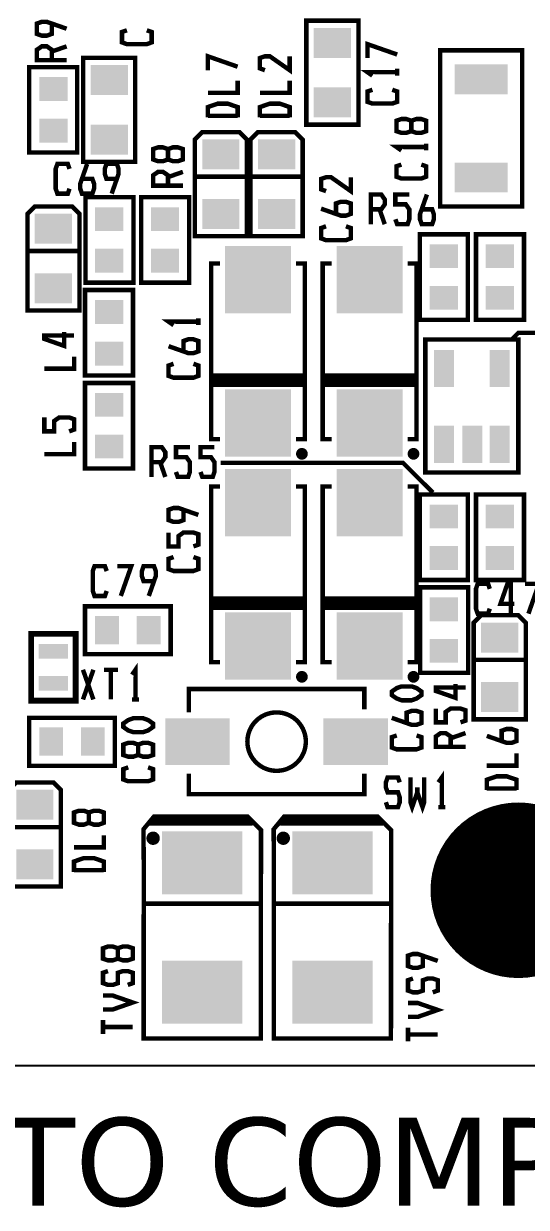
# Model space of a CAD drawing. Extents: x -72 to 72, y -78 to 50.
# Drawn here: x -16.89 to 0.27, y -10.83 to 29.61 of the extents above; entities that cross this region are included whole.
import ezdxf

# ---------------------------------------------------------------- set-up
doc = ezdxf.new("R2010")
doc.units = 0
doc.header["$MEASUREMENT"] = 0
doc.layers.get('0').update_dxf_attribs({"linetype": 'CONTINUOUS'})
for name, color, linetype in [('22-303-0_DRD', 7, 'CONTINUOUS'), ('22-303-0_SMT', 254, 'CONTINUOUS'), ('22-303-0_SST', 1, 'CONTINUOUS')]:
    doc.layers.add(name, color=color, linetype=linetype)
doc.styles.get("Standard").update_dxf_attribs({"font": 'verdana.ttf', "height": 3})

# ---------------------------------------------------------------- blocks, each defined once
blk = doc.blocks.new('RECTANGLE_1')
blk.add_solid([(0.63627, 0.51308), (0.63627, -0.51308), (-0.63627, 0.51308), (-0.63627, -0.51308)])
blk = doc.blocks.new('RECTANGLE_3')
blk.add_solid([(0.9017, 0.508), (0.9017, -0.508), (-0.9017, 0.508), (-0.9017, -0.508)])
blk = doc.blocks.new('RECTANGLE_7')
blk.add_solid([(0.4826, 0.4064), (0.4826, -0.4064), (-0.4826, 0.4064), (-0.4826, -0.4064)])
blk = doc.blocks.new('RECTANGLE_8')
blk.add_solid([(1.12522, 1.14935), (1.12522, -1.14935), (-1.12522, 1.14935), (-1.12522, -1.14935)])
blk = doc.blocks.new('RECTANGLE_9')
blk.add_solid([(0.4064, 0.4826), (0.4064, -0.4826), (-0.4064, 0.4826), (-0.4064, -0.4826)])
blk = doc.blocks.new('ROUND_28')
at = {"const_width": 2.99974}
blk.add_lwpolyline([(-1.49987, 0, 1), (1.49987, 0, 1)], format="xyb", close=True, dxfattribs=at)
blk = doc.blocks.new('RECTANGLE_29')
blk.add_solid([(1.09982, 0.8001), (1.09982, -0.8001), (-1.09982, 0.8001), (-1.09982, -0.8001)])
blk = doc.blocks.new('RECTANGLE_30')
blk.add_solid([(1.3716, 1.0795), (1.3716, -1.0795), (-1.3716, 1.0795), (-1.3716, -1.0795)])
blk = doc.blocks.new('RECTANGLE_35')
blk.add_solid([(0.3429, 0.635), (0.3429, -0.635), (-0.3429, 0.635), (-0.3429, -0.635)])
blk = doc.blocks.new('RECTANGLE_42')
blk.add_solid([(0.50038, 0.25019), (0.50038, -0.25019), (-0.50038, 0.25019), (-0.50038, -0.25019)])

msp = doc.modelspace()

# ---------------------------------------------------------------- linework, layer by layer
at = {"layer": '22-303-0_DRD'}
msp.add_line((70, -5.999), (-70, -5.999), dxfattribs=at)
at = {"layer": '22-303-0_SST'}
for points, const_width in [([(-15.933, 29.619), (-15.933, 29.263), (-16.101, 29.205), (-16.271, 29.205), (-16.441, 29.263), (-16.441, 29.619), (-16.271, 29.677), (-16.101, 29.677), (-15.425, 29.441)], 0.152), ([(-5.461, 26.162), (-5.461, 29.718), (-7.239, 29.718), (-7.239, 26.162), (-5.461, 26.162)], 0.152), ([(-12.687, 29.388), (-12.52, 29.329), (-12.52, 28.974), (-12.687, 28.915), (-13.365, 28.915), (-13.536, 28.974), (-13.536, 29.329), (-13.365, 29.388)], 0.152), ([(-15.933, 28.367), (-15.933, 28.722), (-16.101, 28.839), (-16.271, 28.839), (-16.441, 28.722), (-16.441, 28.367), (-15.425, 28.367)], 0.152), ([(-15.933, 28.661), (-15.425, 28.839)], 0.152), ([(-4.138, 28.56), (-5.154, 28.915), (-5.154, 28.44)], 0.152), ([(0.127, 23.368), (-2.667, 23.368), (-2.667, 28.702), (0.127, 28.702), (0.127, 23.368)], 0.152), ([(-13.081, 24.892), (-13.081, 28.448), (-14.859, 28.448), (-14.859, 24.892), (-13.081, 24.892)], 0.152), ([(-9.586, 28.143), (-10.602, 28.499), (-10.602, 28.024)], 0.152), ([(-7.808, 28.499), (-7.808, 28.024), (-8.486, 28.499), (-8.654, 28.499), (-8.824, 28.44), (-8.824, 28.085), (-8.654, 28.024)], 0.152), ([(-16.701, 28.131), (-16.701, 25.209), (-15.062, 25.209), (-15.062, 28.131), (-16.701, 28.131)], 0.152), ([(-4.138, 27.958), (-5.154, 27.958), (-4.983, 27.838)], 0.152), ([(-4.138, 28.077), (-4.138, 27.838)], 0.152), ([(-9.586, 27.661), (-9.586, 27.247), (-10.602, 27.247)], 0.152), ([(-7.808, 27.661), (-7.808, 27.247), (-8.824, 27.247)], 0.152), ([(-4.305, 27.356), (-4.138, 27.297), (-4.138, 26.942), (-4.305, 26.883), (-4.983, 26.883), (-5.154, 26.942), (-5.154, 27.297), (-4.983, 27.356)], 0.152), ([(-9.586, 26.408), (-9.586, 26.764), (-9.924, 26.881), (-10.264, 26.881), (-10.602, 26.764), (-10.602, 26.408)], 0.152), ([(-7.808, 26.408), (-7.808, 26.764), (-8.146, 26.881), (-8.486, 26.881), (-8.824, 26.764), (-8.824, 26.408)], 0.152), ([(-9.586, 26.467), (-10.602, 26.467)], 0.152), ([(-7.808, 26.467), (-8.824, 26.467)], 0.152), ([(-3.655, 26.297), (-3.823, 26.355), (-3.993, 26.355), (-4.163, 26.297), (-4.163, 25.941), (-3.993, 25.883), (-3.823, 25.883), (-3.655, 25.941), (-3.655, 26.297), (-3.485, 26.355), (-3.315, 26.355), (-3.147, 26.297), (-3.147, 25.941), (-3.315, 25.883), (-3.485, 25.883), (-3.655, 25.941)], 0.152), ([(-10.795, 25.908), (-9.525, 25.908), (-9.271, 25.654), (-9.271, 22.352), (-11.049, 22.352), (-11.049, 25.654), (-10.795, 25.908)], 0.152), ([(-8.89, 25.908), (-7.62, 25.908), (-7.366, 25.654), (-7.366, 22.352), (-9.144, 22.352), (-9.144, 25.654), (-8.89, 25.908)], 0.152), ([(-3.147, 25.517), (-3.147, 25.281)], 0.152), ([(-11.963, 25.329), (-12.134, 25.387), (-12.304, 25.387), (-12.471, 25.329), (-12.471, 24.973), (-12.304, 24.915), (-12.134, 24.915), (-11.963, 24.973), (-11.963, 25.329), (-11.796, 25.387), (-11.626, 25.387), (-11.455, 25.329), (-11.455, 24.973), (-11.626, 24.915), (-11.796, 24.915), (-11.963, 24.973)], 0.152), ([(-3.147, 25.4), (-4.163, 25.4), (-3.993, 25.281)], 0.152), ([(-15.326, 23.975), (-15.385, 23.805), (-15.74, 23.805), (-15.799, 23.975), (-15.799, 24.651), (-15.74, 24.821), (-15.385, 24.821), (-15.326, 24.651)], 0.152), ([(-14.902, 24.313), (-14.547, 24.313), (-14.488, 24.143), (-14.488, 23.975), (-14.547, 23.805), (-14.902, 23.805), (-14.961, 23.975), (-14.961, 24.143), (-14.724, 24.821)], 0.152), ([(-13.708, 24.313), (-14.064, 24.313), (-14.122, 24.483), (-14.122, 24.651), (-14.064, 24.821), (-13.708, 24.821), (-13.65, 24.651), (-13.65, 24.483), (-13.886, 23.805)], 0.152), ([(-3.315, 24.798), (-3.147, 24.74), (-3.147, 24.384), (-3.315, 24.323), (-3.993, 24.323), (-4.163, 24.384), (-4.163, 24.74), (-3.993, 24.798)], 0.152), ([(-11.963, 24.077), (-11.963, 24.432), (-12.134, 24.549), (-12.304, 24.549), (-12.471, 24.432), (-12.471, 24.077), (-11.455, 24.077)], 0.152), ([(-11.963, 24.371), (-11.455, 24.549)], 0.152), ([(-11.049, 24.384), (-9.271, 24.384)], 0.152), ([(-9.144, 24.384), (-7.366, 24.384)], 0.152), ([(-5.72, 24.366), (-5.72, 23.891), (-6.396, 24.366), (-6.566, 24.366), (-6.736, 24.308), (-6.736, 23.952), (-6.566, 23.891)], 0.152), ([(-13.145, 20.765), (-13.145, 23.686), (-14.783, 23.686), (-14.783, 20.765), (-13.145, 20.765)], 0.152), ([(-11.239, 20.765), (-11.239, 23.686), (-12.878, 23.686), (-12.878, 20.765), (-11.239, 20.765)], 0.152), ([(-6.228, 23.114), (-6.228, 23.47), (-6.058, 23.528), (-5.888, 23.528), (-5.72, 23.47), (-5.72, 23.114), (-5.888, 23.053), (-6.058, 23.053), (-6.736, 23.292)], 0.152), ([(-5.037, 23.269), (-4.681, 23.269), (-4.562, 23.439), (-4.562, 23.607), (-4.681, 23.777), (-5.037, 23.777), (-5.037, 22.761)], 0.152), ([(-4.199, 22.931), (-4.138, 22.761), (-3.782, 22.761), (-3.724, 22.931), (-3.724, 23.269), (-3.843, 23.439), (-4.199, 23.439), (-4.199, 23.777), (-3.724, 23.777)], 0.152), ([(-3.299, 23.269), (-2.944, 23.269), (-2.885, 23.099), (-2.885, 22.931), (-2.944, 22.761), (-3.299, 22.761), (-3.36, 22.931), (-3.36, 23.099), (-3.122, 23.777)], 0.152), ([(-16.51, 23.368), (-15.24, 23.368), (-14.986, 23.114), (-14.986, 19.812), (-16.764, 19.812), (-16.764, 23.114), (-16.51, 23.368)], 0.152), ([(-4.74, 23.269), (-4.562, 22.761)], 0.152), ([(-5.888, 22.69), (-5.72, 22.631), (-5.72, 22.276), (-5.888, 22.215), (-6.566, 22.215), (-6.736, 22.276), (-6.736, 22.631), (-6.566, 22.69)], 0.152), ([(-3.365, 22.416), (-3.365, 19.494), (-1.727, 19.494), (-1.727, 22.416), (-3.365, 22.416)], 0.152), ([(0.191, 19.494), (0.191, 22.416), (-1.448, 22.416), (-1.448, 19.494), (0.191, 19.494)], 0.152), ([(-16.764, 21.844), (-14.986, 21.844)], 0.152), ([(-10.19, 15.415), (-10.49, 15.415), (-10.49, 21.415), (-10.19, 21.415)], 0.152), ([(-7.59, 15.415), (-7.29, 15.415), (-7.29, 21.415), (-7.59, 21.415)], 0.152), ([(-6.38, 15.415), (-6.68, 15.415), (-6.68, 21.415), (-6.38, 21.415)], 0.152), ([(-3.78, 15.415), (-3.48, 15.415), (-3.48, 21.415), (-3.78, 21.415)], 0.152), ([(-14.796, 20.511), (-14.796, 17.59), (-13.157, 17.59), (-13.157, 20.511), (-14.796, 20.511)], 0.152), ([(-10.927, 19.431), (-11.943, 19.431), (-11.773, 19.312)], 0.152), ([(-10.927, 19.548), (-10.927, 19.312)], 0.152), ([(-15.509, 19.078), (-15.509, 18.603), (-16.187, 18.842), (-16.187, 18.959), (-15.171, 18.959)], 0.152), ([(-0.254, 18.796), (0, 19.05), (4.953, 19.05)], 0.152), ([(-11.435, 18.415), (-11.435, 18.771), (-11.265, 18.829), (-11.095, 18.829), (-10.927, 18.771), (-10.927, 18.415), (-11.095, 18.354), (-11.265, 18.354), (-11.943, 18.593)], 0.152), ([(-3.175, 18.593), (-3.175, 18.821), (0, 18.821), (0, 14.275), (-3.175, 14.275), (-3.175, 18.593)], 0.152), ([(-15.171, 18.24), (-15.171, 17.826), (-16.187, 17.826)], 0.152), ([(-11.095, 17.991), (-10.927, 17.932), (-10.927, 17.577), (-11.095, 17.516), (-11.773, 17.516), (-11.943, 17.577), (-11.943, 17.932), (-11.773, 17.991)], 0.152), ([(-14.796, 17.335), (-14.796, 14.415), (-13.157, 14.415), (-13.157, 17.335), (-14.796, 17.335)], 0.152), ([(-7.303, 17.59), (-10.477, 17.59), (-10.477, 17.272)], 0.152), ([(-7.303, 17.511), (-10.477, 17.511)], 0.152), ([(-7.303, 17.374), (-10.477, 17.374)], 0.152), ([(-10.376, 17.59), (-10.376, 17.272)], 0.152), ([(-10.239, 17.59), (-10.239, 17.272)], 0.152), ([(-10.102, 17.59), (-10.102, 17.272)], 0.152), ([(-9.964, 17.59), (-9.964, 17.272)], 0.152), ([(-9.827, 17.59), (-9.827, 17.272)], 0.152), ([(-9.69, 17.59), (-9.69, 17.272)], 0.152), ([(-9.553, 17.59), (-9.553, 17.272)], 0.152), ([(-9.416, 17.59), (-9.416, 17.272)], 0.152), ([(-9.279, 17.59), (-9.279, 17.272)], 0.152), ([(-9.141, 17.59), (-9.141, 17.272)], 0.152), ([(-9.004, 17.59), (-9.004, 17.272)], 0.152), ([(-8.867, 17.59), (-8.867, 17.272)], 0.152), ([(-8.73, 17.59), (-8.73, 17.272)], 0.152), ([(-8.593, 17.59), (-8.593, 17.272)], 0.152), ([(-8.456, 17.59), (-8.456, 17.272)], 0.152), ([(-8.319, 17.59), (-8.319, 17.272)], 0.152), ([(-8.181, 17.59), (-8.181, 17.272)], 0.152), ([(-8.044, 17.59), (-8.044, 17.272)], 0.152), ([(-7.907, 17.59), (-7.907, 17.272)], 0.152), ([(-7.77, 17.59), (-7.77, 17.272)], 0.152), ([(-7.633, 17.59), (-7.633, 17.272)], 0.152), ([(-7.496, 17.59), (-7.496, 17.272)], 0.152), ([(-7.358, 17.59), (-7.358, 17.272)], 0.152), ([(-7.303, 17.59), (-7.303, 17.272)], 0.152), ([(-3.493, 17.59), (-6.668, 17.59), (-6.668, 17.272)], 0.152), ([(-3.493, 17.511), (-6.668, 17.511)], 0.152), ([(-3.493, 17.374), (-6.668, 17.374)], 0.152), ([(-6.566, 17.59), (-6.566, 17.272)], 0.152), ([(-6.429, 17.59), (-6.429, 17.272)], 0.152), ([(-6.292, 17.59), (-6.292, 17.272)], 0.152), ([(-6.154, 17.59), (-6.154, 17.272)], 0.152), ([(-6.017, 17.59), (-6.017, 17.272)], 0.152), ([(-5.88, 17.59), (-5.88, 17.272)], 0.152), ([(-5.743, 17.59), (-5.743, 17.272)], 0.152), ([(-5.606, 17.59), (-5.606, 17.272)], 0.152), ([(-5.469, 17.59), (-5.469, 17.272)], 0.152), ([(-5.331, 17.59), (-5.331, 17.272)], 0.152), ([(-5.194, 17.59), (-5.194, 17.272)], 0.152), ([(-5.057, 17.59), (-5.057, 17.272)], 0.152), ([(-4.92, 17.59), (-4.92, 17.272)], 0.152), ([(-4.783, 17.59), (-4.783, 17.272)], 0.152), ([(-4.646, 17.59), (-4.646, 17.272)], 0.152), ([(-4.508, 17.59), (-4.508, 17.272)], 0.152), ([(-4.371, 17.59), (-4.371, 17.272)], 0.152), ([(-4.234, 17.59), (-4.234, 17.272)], 0.152), ([(-4.097, 17.59), (-4.097, 17.272)], 0.152), ([(-3.96, 17.59), (-3.96, 17.272)], 0.152), ([(-3.823, 17.59), (-3.823, 17.272)], 0.152), ([(-3.686, 17.59), (-3.686, 17.272)], 0.152), ([(-3.548, 17.59), (-3.548, 17.272)], 0.152), ([(-3.493, 17.59), (-3.493, 17.272)], 0.152), ([(-7.303, 17.272), (-10.477, 17.272)], 0.152), ([(-3.493, 17.272), (-6.668, 17.272)], 0.152), ([(-15.339, 15.682), (-15.171, 15.743), (-15.171, 16.099), (-15.339, 16.157), (-15.679, 16.157), (-15.847, 16.038), (-15.847, 15.682), (-16.187, 15.682), (-16.187, 16.157)], 0.152), ([(-15.171, 15.319), (-15.171, 14.905), (-16.187, 14.905)], 0.152), ([(-12.53, 14.633), (-12.174, 14.633), (-12.055, 14.803), (-12.055, 14.971), (-12.174, 15.141), (-12.53, 15.141), (-12.53, 14.125)], 0.152), ([(-11.692, 14.295), (-11.631, 14.125), (-11.275, 14.125), (-11.217, 14.295), (-11.217, 14.633), (-11.336, 14.803), (-11.692, 14.803), (-11.692, 15.141), (-11.217, 15.141)], 0.152), ([(-10.853, 14.295), (-10.792, 14.125), (-10.437, 14.125), (-10.378, 14.295), (-10.378, 14.633), (-10.498, 14.803), (-10.853, 14.803), (-10.853, 15.141), (-10.378, 15.141)], 0.152), ([(-7.267, 14.892), (-7.513, 14.892)], 0.152), ([(-7.341, 15.029), (-7.44, 15.029)], 0.152), ([(-7.414, 15.037), (-7.414, 14.793)], 0.152), ([(-7.277, 14.963), (-7.277, 14.864)], 0.152), ([(-3.457, 14.892), (-3.703, 14.892)], 0.152), ([(-3.531, 15.029), (-3.63, 15.029)], 0.152), ([(-3.604, 15.037), (-3.604, 14.793)], 0.152), ([(-3.467, 14.963), (-3.467, 14.864)], 0.152), ([(-12.233, 14.633), (-12.055, 14.125)], 0.152), ([(-2.921, 13.589), (-3.937, 14.605), (-10.16, 14.605)], 0.152), ([(-10.19, 7.795), (-10.49, 7.795), (-10.49, 13.795), (-10.19, 13.795)], 0.152), ([(-7.59, 7.795), (-7.29, 7.795), (-7.29, 13.795), (-7.59, 13.795)], 0.152), ([(-6.38, 7.795), (-6.68, 7.795), (-6.68, 13.795), (-6.38, 13.795)], 0.152), ([(-3.78, 7.795), (-3.48, 7.795), (-3.48, 13.795), (-3.78, 13.795)], 0.152), ([(-3.365, 13.525), (-3.365, 10.604), (-1.727, 10.604), (-1.727, 13.525), (-3.365, 13.525)], 0.152), ([(0.191, 10.604), (0.191, 13.525), (-1.448, 13.525), (-1.448, 10.604), (0.191, 10.604)], 0.152), ([(-11.435, 13.005), (-11.435, 12.649), (-11.603, 12.588), (-11.773, 12.588), (-11.943, 12.649), (-11.943, 13.005), (-11.773, 13.063), (-11.603, 13.063), (-10.927, 12.827)], 0.152), ([(-11.095, 11.75), (-10.927, 11.811), (-10.927, 12.167), (-11.095, 12.225), (-11.435, 12.225), (-11.603, 12.106), (-11.603, 11.75), (-11.943, 11.75), (-11.943, 12.225)], 0.152), ([(-11.095, 11.387), (-10.927, 11.328), (-10.927, 10.973), (-11.095, 10.912), (-11.773, 10.912), (-11.943, 10.973), (-11.943, 11.328), (-11.773, 11.387)], 0.152), ([(-14.056, 10.229), (-14.117, 10.058), (-14.473, 10.058), (-14.531, 10.229), (-14.531, 10.907), (-14.473, 11.074), (-14.117, 11.074), (-14.056, 10.907)], 0.152), ([(-13.574, 10.058), (-13.218, 11.074), (-13.693, 11.074)], 0.152), ([(-12.441, 10.566), (-12.797, 10.566), (-12.855, 10.737), (-12.855, 10.907), (-12.797, 11.074), (-12.441, 11.074), (-12.38, 10.907), (-12.38, 10.737), (-12.619, 10.058)], 0.152), ([(-0.975, 9.624), (-1.034, 9.454), (-1.389, 9.454), (-1.448, 9.624), (-1.448, 10.3), (-1.389, 10.47), (-1.034, 10.47), (-0.975, 10.3)], 0.152), ([(-0.137, 9.792), (-0.61, 9.792), (-0.373, 10.47), (-0.254, 10.47), (-0.254, 9.454)], 0.152), ([(0.345, 9.454), (0.701, 10.47), (0.226, 10.47)], 0.152), ([(-1.714, 7.429), (-1.714, 10.351), (-3.353, 10.351), (-3.353, 7.429), (-1.714, 7.429)], 0.152), ([(-14.796, 8.065), (-11.874, 8.065), (-11.874, 9.703), (-14.796, 9.703), (-14.796, 8.065)], 0.152), ([(-7.303, 9.97), (-10.477, 9.97), (-10.477, 9.652)], 0.152), ([(-7.303, 9.891), (-10.477, 9.891)], 0.152), ([(-7.303, 9.754), (-10.477, 9.754)], 0.152), ([(-7.303, 9.652), (-10.477, 9.652)], 0.152), ([(-10.376, 9.97), (-10.376, 9.652)], 0.152), ([(-10.239, 9.97), (-10.239, 9.652)], 0.152), ([(-10.102, 9.97), (-10.102, 9.652)], 0.152), ([(-9.964, 9.97), (-9.964, 9.652)], 0.152), ([(-9.827, 9.97), (-9.827, 9.652)], 0.152), ([(-9.69, 9.97), (-9.69, 9.652)], 0.152), ([(-9.553, 9.97), (-9.553, 9.652)], 0.152), ([(-9.416, 9.97), (-9.416, 9.652)], 0.152), ([(-9.279, 9.97), (-9.279, 9.652)], 0.152), ([(-9.141, 9.97), (-9.141, 9.652)], 0.152), ([(-9.004, 9.97), (-9.004, 9.652)], 0.152), ([(-8.867, 9.97), (-8.867, 9.652)], 0.152), ([(-8.73, 9.97), (-8.73, 9.652)], 0.152), ([(-8.593, 9.97), (-8.593, 9.652)], 0.152), ([(-8.456, 9.97), (-8.456, 9.652)], 0.152), ([(-8.319, 9.97), (-8.319, 9.652)], 0.152), ([(-8.181, 9.97), (-8.181, 9.652)], 0.152), ([(-8.044, 9.97), (-8.044, 9.652)], 0.152), ([(-7.907, 9.97), (-7.907, 9.652)], 0.152), ([(-7.77, 9.97), (-7.77, 9.652)], 0.152), ([(-7.633, 9.97), (-7.633, 9.652)], 0.152), ([(-7.496, 9.97), (-7.496, 9.652)], 0.152), ([(-7.358, 9.97), (-7.358, 9.652)], 0.152), ([(-7.303, 9.97), (-7.303, 9.652)], 0.152), ([(-3.493, 9.97), (-6.668, 9.97), (-6.668, 9.652)], 0.152), ([(-3.493, 9.891), (-6.668, 9.891)], 0.152), ([(-3.493, 9.754), (-6.668, 9.754)], 0.152), ([(-3.493, 9.652), (-6.668, 9.652)], 0.152), ([(-6.566, 9.97), (-6.566, 9.652)], 0.152), ([(-6.429, 9.97), (-6.429, 9.652)], 0.152), ([(-6.292, 9.97), (-6.292, 9.652)], 0.152), ([(-6.154, 9.97), (-6.154, 9.652)], 0.152), ([(-6.017, 9.97), (-6.017, 9.652)], 0.152), ([(-5.88, 9.97), (-5.88, 9.652)], 0.152), ([(-5.743, 9.97), (-5.743, 9.652)], 0.152), ([(-5.606, 9.97), (-5.606, 9.652)], 0.152), ([(-5.469, 9.97), (-5.469, 9.652)], 0.152), ([(-5.331, 9.97), (-5.331, 9.652)], 0.152), ([(-5.194, 9.97), (-5.194, 9.652)], 0.152), ([(-5.057, 9.97), (-5.057, 9.652)], 0.152), ([(-4.92, 9.97), (-4.92, 9.652)], 0.152), ([(-4.783, 9.97), (-4.783, 9.652)], 0.152), ([(-4.646, 9.97), (-4.646, 9.652)], 0.152), ([(-4.508, 9.97), (-4.508, 9.652)], 0.152), ([(-4.371, 9.97), (-4.371, 9.652)], 0.152), ([(-4.234, 9.97), (-4.234, 9.652)], 0.152), ([(-4.097, 9.97), (-4.097, 9.652)], 0.152), ([(-3.96, 9.97), (-3.96, 9.652)], 0.152), ([(-3.823, 9.97), (-3.823, 9.652)], 0.152), ([(-3.686, 9.97), (-3.686, 9.652)], 0.152), ([(-3.548, 9.97), (-3.548, 9.652)], 0.152), ([(-3.493, 9.97), (-3.493, 9.652)], 0.152), ([(-1.27, 9.398), (0, 9.398), (0.254, 9.144), (0.254, 5.842), (-1.524, 5.842), (-1.524, 9.144), (-1.27, 9.398)], 0.152), ([(-16.637, 8.763), (-16.637, 6.477), (-15.113, 6.477), (-15.113, 8.763), (-16.637, 8.763)], 0.201), ([(-13.073, 6.52), (-13.073, 7.536), (-13.19, 7.366)], 0.152), ([(-1.524, 7.874), (0.254, 7.874)], 0.152), ([(-14.511, 6.52), (-14.867, 7.536)], 0.152), ([(-14.511, 7.536), (-14.867, 6.52)], 0.152), ([(-13.673, 7.536), (-14.148, 7.536)], 0.152), ([(-13.912, 6.52), (-13.912, 7.536)], 0.152), ([(-7.267, 7.272), (-7.513, 7.272)], 0.152), ([(-7.341, 7.409), (-7.44, 7.409)], 0.152), ([(-7.414, 7.417), (-7.414, 7.173)], 0.152), ([(-7.277, 7.343), (-7.277, 7.244)], 0.152), ([(-3.457, 7.272), (-3.703, 7.272)], 0.152), ([(-3.531, 7.409), (-3.63, 7.409)], 0.152), ([(-3.604, 7.417), (-3.604, 7.173)], 0.152), ([(-3.467, 7.343), (-3.467, 7.244)], 0.152), ([(-11.252, 6.078), (-11.252, 6.878), (-5.258, 6.878), (-5.258, 6.18)], 0.152), ([(-3.307, 6.67), (-3.475, 6.553), (-3.645, 6.492), (-3.983, 6.492), (-4.153, 6.553), (-4.323, 6.67), (-4.323, 6.789), (-4.153, 6.909), (-3.983, 6.967), (-3.645, 6.967), (-3.475, 6.909), (-3.307, 6.789), (-3.307, 6.67)], 0.152), ([(-2.144, 7.048), (-2.144, 6.576), (-2.819, 6.812), (-2.819, 6.932), (-1.803, 6.932)], 0.152), ([(-12.954, 6.52), (-13.19, 6.52)], 0.152), ([(-3.815, 5.715), (-3.815, 6.071), (-3.645, 6.129), (-3.475, 6.129), (-3.307, 6.071), (-3.307, 5.715), (-3.475, 5.654), (-3.645, 5.654), (-4.323, 5.893)], 0.152), ([(-1.974, 5.738), (-1.803, 5.796), (-1.803, 6.152), (-1.974, 6.21), (-2.311, 6.21), (-2.482, 6.093), (-2.482, 5.738), (-2.819, 5.738), (-2.819, 6.21)], 0.152), ([(-16.701, 4.255), (-13.78, 4.255), (-13.78, 5.893), (-16.701, 5.893), (-16.701, 4.255)], 0.152), ([(-12.474, 5.58), (-12.644, 5.461), (-12.812, 5.403), (-13.152, 5.403), (-13.32, 5.461), (-13.49, 5.58), (-13.49, 5.7), (-13.32, 5.817), (-13.152, 5.878), (-12.812, 5.878), (-12.644, 5.817), (-12.474, 5.7), (-12.474, 5.58)], 0.152), ([(-3.475, 5.291), (-3.307, 5.232), (-3.307, 4.877), (-3.475, 4.816), (-4.153, 4.816), (-4.323, 4.877), (-4.323, 5.232), (-4.153, 5.291)], 0.152), ([(-2.311, 4.9), (-2.311, 5.255), (-2.482, 5.372), (-2.652, 5.372), (-2.819, 5.255), (-2.819, 4.9), (-1.803, 4.9)], 0.152), ([(-2.311, 5.194), (-1.803, 5.372)], 0.152), ([(-0.569, 5.098), (-0.569, 5.453), (-0.399, 5.512), (-0.231, 5.512), (-0.061, 5.453), (-0.061, 5.098), (-0.231, 5.037), (-0.399, 5.037), (-1.077, 5.276)], 0.152), ([(-12.982, 4.978), (-13.152, 5.039), (-13.32, 5.039), (-13.49, 4.978), (-13.49, 4.623), (-13.32, 4.564), (-13.152, 4.564), (-12.982, 4.623), (-12.982, 4.978), (-12.812, 5.039), (-12.644, 5.039), (-12.474, 4.978), (-12.474, 4.623), (-12.644, 4.564), (-12.812, 4.564), (-12.982, 4.623)], 0.152), ([(-0.061, 4.674), (-0.061, 4.26), (-1.077, 4.26)], 0.152), ([(-12.644, 4.201), (-12.474, 4.14), (-12.474, 3.785), (-12.644, 3.726), (-13.32, 3.726), (-13.49, 3.785), (-13.49, 4.14), (-13.32, 4.201)], 0.152), ([(-11.252, 3.98), (-11.252, 3.282), (-5.258, 3.282), (-5.258, 3.98)], 0.152), ([(-2.611, 2.84), (-2.611, 3.856), (-2.731, 3.686)], 0.152), ([(-17.145, 3.683), (-15.875, 3.683), (-15.621, 3.429), (-15.621, 0.127), (-17.399, 0.127), (-17.399, 3.429), (-17.145, 3.683)], 0.152), ([(-4.051, 3.686), (-4.11, 3.856), (-4.465, 3.856), (-4.524, 3.686), (-4.524, 3.518), (-4.465, 3.348), (-4.11, 3.348), (-4.051, 3.178), (-4.051, 3.01), (-4.11, 2.84), (-4.465, 2.84), (-4.524, 3.01)], 0.152), ([(-3.449, 3.518), (-3.449, 3.348), (-3.627, 2.84), (-3.686, 3.01), (-3.686, 3.856)], 0.152), ([(-3.213, 3.856), (-3.213, 3.01), (-3.272, 2.84), (-3.449, 3.348)], 0.152), ([(-0.061, 3.421), (-0.061, 3.777), (-0.399, 3.894), (-0.739, 3.894), (-1.077, 3.777), (-1.077, 3.421)], 0.152), ([(-0.061, 3.48), (-1.077, 3.48)], 0.152), ([(-2.492, 2.84), (-2.731, 2.84)], 0.152), ([(-14.666, 2.659), (-14.836, 2.718), (-15.004, 2.718), (-15.174, 2.659), (-15.174, 2.304), (-15.004, 2.243), (-14.836, 2.243), (-14.666, 2.304), (-14.666, 2.659), (-14.496, 2.718), (-14.328, 2.718), (-14.158, 2.659), (-14.158, 2.304), (-14.328, 2.243), (-14.496, 2.243), (-14.666, 2.304)], 0.152), ([(-12.791, 0.925), (-12.794, -3.429), (-12.794, -5.067), (-8.796, -5.067), (-8.788, 2.057), (-9.246, 2.515), (-12.446, 2.515), (-12.802, 2.083), (-12.791, 0.925)], 0.152), ([(-9.246, 2.464), (-12.446, 2.464), (-12.573, 2.311), (-12.649, 2.261), (-12.7, 2.21)], 0.152), ([(-12.461, 2.446), (-12.461, 2.286)], 0.152), ([(-9.23, 2.449), (-12.459, 2.449)], 0.152), ([(-12.324, 2.464), (-12.324, 2.286)], 0.152), ([(-12.187, 2.464), (-12.187, 2.286)], 0.152), ([(-12.05, 2.464), (-12.05, 2.286)], 0.152), ([(-11.913, 2.464), (-11.913, 2.286)], 0.152), ([(-11.775, 2.464), (-11.775, 2.286)], 0.152), ([(-11.638, 2.464), (-11.638, 2.286)], 0.152), ([(-11.501, 2.464), (-11.501, 2.286)], 0.152), ([(-11.364, 2.464), (-11.364, 2.286)], 0.152), ([(-11.227, 2.464), (-11.227, 2.286)], 0.152), ([(-11.09, 2.464), (-11.09, 2.286)], 0.152), ([(-10.952, 2.464), (-10.952, 2.286)], 0.152), ([(-10.815, 2.464), (-10.815, 2.286)], 0.152), ([(-10.678, 2.464), (-10.678, 2.286)], 0.152), ([(-10.541, 2.464), (-10.541, 2.286)], 0.152), ([(-10.404, 2.464), (-10.404, 2.286)], 0.152), ([(-10.267, 2.464), (-10.267, 2.286)], 0.152), ([(-10.13, 2.464), (-10.13, 2.286)], 0.152), ([(-9.992, 2.464), (-9.992, 2.286)], 0.152), ([(-9.855, 2.464), (-9.855, 2.286)], 0.152), ([(-9.718, 2.464), (-9.718, 2.286)], 0.152), ([(-9.581, 2.464), (-9.581, 2.286)], 0.152), ([(-9.444, 2.464), (-9.444, 2.286)], 0.152), ([(-9.307, 2.464), (-9.307, 2.286)], 0.152), ([(-9.246, 2.464), (-9.068, 2.286)], 0.152), ([(-9.169, 2.388), (-9.169, 2.286)], 0.152), ([(-8.346, 0.925), (-8.349, -3.429), (-8.349, -5.067), (-4.351, -5.067), (-4.343, 2.057), (-4.801, 2.515), (-8.001, 2.515), (-8.357, 2.083), (-8.346, 0.925)], 0.152), ([(-4.801, 2.464), (-8.001, 2.464), (-8.128, 2.311), (-8.204, 2.261), (-8.255, 2.21)], 0.152), ([(-8.016, 2.446), (-8.016, 2.286)], 0.152), ([(-4.785, 2.449), (-8.014, 2.449)], 0.152), ([(-7.879, 2.464), (-7.879, 2.286)], 0.152), ([(-7.742, 2.464), (-7.742, 2.286)], 0.152), ([(-7.605, 2.464), (-7.605, 2.286)], 0.152), ([(-7.468, 2.464), (-7.468, 2.286)], 0.152), ([(-7.33, 2.464), (-7.33, 2.286)], 0.152), ([(-7.193, 2.464), (-7.193, 2.286)], 0.152), ([(-7.056, 2.464), (-7.056, 2.286)], 0.152), ([(-6.919, 2.464), (-6.919, 2.286)], 0.152), ([(-6.782, 2.464), (-6.782, 2.286)], 0.152), ([(-6.645, 2.464), (-6.645, 2.286)], 0.152), ([(-6.507, 2.464), (-6.507, 2.286)], 0.152), ([(-6.37, 2.464), (-6.37, 2.286)], 0.152), ([(-6.233, 2.464), (-6.233, 2.286)], 0.152), ([(-6.096, 2.464), (-6.096, 2.286)], 0.152), ([(-5.959, 2.464), (-5.959, 2.286)], 0.152), ([(-5.822, 2.464), (-5.822, 2.286)], 0.152), ([(-5.685, 2.464), (-5.685, 2.286)], 0.152), ([(-5.547, 2.464), (-5.547, 2.286)], 0.152), ([(-5.41, 2.464), (-5.41, 2.286)], 0.152), ([(-5.273, 2.464), (-5.273, 2.286)], 0.152), ([(-5.136, 2.464), (-5.136, 2.286)], 0.152), ([(-4.999, 2.464), (-4.999, 2.286)], 0.152), ([(-4.862, 2.464), (-4.862, 2.286)], 0.152), ([(-4.801, 2.464), (-4.623, 2.286)], 0.152), ([(-4.724, 2.388), (-4.724, 2.286)], 0.152), ([(-17.399, 2.159), (-15.621, 2.159)], 0.152), ([(-12.598, 2.311), (-12.7, 2.21)], 0.152), ([(-12.598, 2.311), (-12.573, 2.286)], 0.152), ([(-9.093, 2.311), (-12.573, 2.311)], 0.152), ([(-9.068, 2.286), (-12.573, 2.286)], 0.152), ([(-8.153, 2.311), (-8.255, 2.21)], 0.152), ([(-8.153, 2.311), (-8.128, 2.286)], 0.152), ([(-4.648, 2.311), (-8.128, 2.311)], 0.152), ([(-4.623, 2.286), (-8.128, 2.286)], 0.152), ([(-14.158, 1.88), (-14.158, 1.466), (-15.174, 1.466)], 0.152), ([(-12.327, 1.727), (-12.614, 1.727)], 0.152), ([(-12.344, 1.864), (-12.596, 1.864)], 0.152), ([(-12.522, 1.92), (-12.522, 1.633)], 0.152), ([(-12.385, 1.902), (-12.385, 1.651)], 0.152), ([(-7.882, 1.727), (-8.169, 1.727)], 0.152), ([(-7.899, 1.864), (-8.151, 1.864)], 0.152), ([(-8.077, 1.92), (-8.077, 1.633)], 0.152), ([(-7.94, 1.902), (-7.94, 1.651)], 0.152), ([(-14.158, 0.627), (-14.158, 0.983), (-14.496, 1.1), (-14.836, 1.1), (-15.174, 0.983), (-15.174, 0.627)], 0.152), ([(-14.158, 0.686), (-15.174, 0.686)], 0.152), ([(-12.751, -0.457), (-8.814, -0.457)], 0.152), ([(-8.306, -0.457), (-4.369, -0.457)], 0.152), ([(-13.675, -1.981), (-13.846, -1.923), (-14.013, -1.923), (-14.183, -1.981), (-14.183, -2.337), (-14.013, -2.395), (-13.846, -2.395), (-13.675, -2.337), (-13.675, -1.981), (-13.505, -1.923), (-13.338, -1.923), (-13.167, -1.981), (-13.167, -2.337), (-13.338, -2.395), (-13.505, -2.395), (-13.675, -2.337)], 0.152), ([(-3.261, -2.235), (-3.261, -2.591), (-3.432, -2.649), (-3.599, -2.649), (-3.769, -2.591), (-3.769, -2.235), (-3.599, -2.177), (-3.432, -2.177), (-2.753, -2.413)], 0.152), ([(-14.013, -2.761), (-14.183, -2.819), (-14.183, -3.175), (-14.013, -3.233), (-13.846, -3.233), (-13.675, -3.175), (-13.675, -2.819), (-13.505, -2.761), (-13.338, -2.761), (-13.167, -2.819), (-13.167, -3.175), (-13.338, -3.233)], 0.152), ([(-3.599, -3.015), (-3.769, -3.073), (-3.769, -3.429), (-3.599, -3.487), (-3.432, -3.487), (-3.261, -3.429), (-3.261, -3.073), (-3.091, -3.015), (-2.924, -3.015), (-2.753, -3.073), (-2.753, -3.429), (-2.924, -3.487)], 0.152), ([(-14.183, -3.599), (-13.846, -3.599), (-13.167, -3.835), (-13.846, -4.072), (-14.183, -4.072)], 0.152), ([(-3.769, -3.853), (-3.432, -3.853), (-2.753, -4.089), (-3.432, -4.326), (-3.769, -4.326)], 0.152), ([(-14.183, -4.437), (-14.183, -4.91)], 0.152), ([(-13.167, -4.674), (-14.183, -4.674)], 0.152), ([(-3.769, -4.691), (-3.769, -5.164)], 0.152), ([(-2.753, -4.928), (-3.769, -4.928)], 0.152)]:
    msp.add_lwpolyline(points, dxfattribs=dict(at, const_width=const_width))
at = {"layer": '22-303-0_SST', "const_width": 0.152}
for points in [[(-7.391, 15.039, 0.414214), (-7.516, 14.915)], [(-7.516, 14.915, 0.414214), (-7.391, 14.79)], [(-7.267, 14.915, 0.414214), (-7.391, 15.039)], [(-7.391, 14.79, 0.414214), (-7.267, 14.915)], [(-3.581, 15.039, 0.414214), (-3.706, 14.915)], [(-3.706, 14.915, 0.414214), (-3.581, 14.79)], [(-3.457, 14.915, 0.414214), (-3.581, 15.039)], [(-3.581, 14.79, 0.414214), (-3.457, 14.915)], [(-7.391, 7.419, 0.414214), (-7.516, 7.295)], [(-7.516, 7.295, 0.414214), (-7.391, 7.17)], [(-7.267, 7.295, 0.414214), (-7.391, 7.419)], [(-7.391, 7.17, 0.414214), (-7.267, 7.295)], [(-3.581, 7.419, 0.414214), (-3.706, 7.295)], [(-3.706, 7.295, 0.414214), (-3.581, 7.17)], [(-3.457, 7.295, 0.414214), (-3.581, 7.419)], [(-3.581, 7.17, 0.414214), (-3.457, 7.295)], [(-8.255, 6.078, 0.414214), (-9.253, 5.08)], [(-7.257, 5.08, 0.414214), (-8.255, 6.078)], [(-9.253, 5.08, 0.414214), (-8.255, 4.082)], [(-8.255, 4.082, 0.414214), (-7.257, 5.08)], [(-12.471, 1.93, 0.414214), (-12.624, 1.778)], [(-12.624, 1.778, 0.414214), (-12.471, 1.626)], [(-12.319, 1.778, 0.414214), (-12.471, 1.93)], [(-12.471, 1.626, 0.414214), (-12.319, 1.778)], [(-8.026, 1.93, 0.414214), (-8.179, 1.778)], [(-8.179, 1.778, 0.414214), (-8.026, 1.626)], [(-7.874, 1.778, 0.414214), (-8.026, 1.93)], [(-8.026, 1.626, 0.414214), (-7.874, 1.778)]]:
    msp.add_lwpolyline(points, format="xyb", dxfattribs=at)

# ---------------------------------------------------------------- block references
at = {"layer": '22-303-0_SMT'}
for name, p in [('RECTANGLE_1', (-6.35, 28.956)), ('RECTANGLE_1', (-13.97, 27.686)), ('RECTANGLE_3', (-1.27, 27.711)), ('RECTANGLE_7', (-15.875, 27.381)), ('RECTANGLE_1', (-6.35, 26.924)), ('RECTANGLE_7', (-15.875, 25.959)), ('RECTANGLE_1', (-13.97, 25.654)), ('RECTANGLE_1', (-10.16, 25.146)), ('RECTANGLE_1', (-8.255, 25.146)), ('RECTANGLE_3', (-1.27, 24.359)), ('RECTANGLE_1', (-10.16, 23.114)), ('RECTANGLE_1', (-8.255, 23.114)), ('RECTANGLE_1', (-15.875, 22.606)), ('RECTANGLE_7', (-13.97, 22.936)), ('RECTANGLE_7', (-12.065, 22.936)), ('RECTANGLE_7', (-13.97, 21.514)), ('RECTANGLE_7', (-12.065, 21.514)), ('RECTANGLE_8', (-8.89, 20.864)), ('RECTANGLE_8', (-5.08, 20.864)), ('RECTANGLE_7', (-2.54, 21.666)), ('RECTANGLE_7', (-0.635, 21.666)), ('RECTANGLE_1', (-15.875, 20.574)), ('RECTANGLE_7', (-2.54, 20.244)), ('RECTANGLE_7', (-0.635, 20.244)), ('RECTANGLE_7', (-13.97, 19.761)), ('RECTANGLE_7', (-13.97, 18.339)), ('RECTANGLE_35', (-2.54, 17.831)), ('RECTANGLE_35', (-0.635, 17.831)), ('RECTANGLE_7', (-13.97, 16.586)), ('RECTANGLE_8', (-8.89, 15.964)), ('RECTANGLE_8', (-5.08, 15.964)), ('RECTANGLE_35', (-2.54, 15.24)), ('RECTANGLE_35', (-1.575, 15.24)), ('RECTANGLE_35', (-0.635, 15.24)), ('RECTANGLE_7', (-13.97, 15.164)), ('RECTANGLE_8', (-8.89, 13.244)), ('RECTANGLE_8', (-5.08, 13.244)), ('RECTANGLE_7', (-2.54, 12.776)), ('RECTANGLE_7', (-0.635, 12.776)), ('RECTANGLE_7', (-2.54, 11.354)), ('RECTANGLE_7', (-0.635, 11.354)), ('RECTANGLE_7', (-2.54, 9.601)), ('RECTANGLE_9', (-14.046, 8.89)), ('RECTANGLE_9', (-12.624, 8.89)), ('RECTANGLE_8', (-8.89, 8.344)), ('RECTANGLE_8', (-5.08, 8.344)), ('RECTANGLE_1', (-0.635, 8.636)), ('RECTANGLE_7', (-2.54, 8.179)), ('RECTANGLE_42', (-15.875, 8.169)), ('RECTANGLE_42', (-15.875, 7.069)), ('RECTANGLE_1', (-0.635, 6.604)), ('RECTANGLE_29', (-10.955, 5.08)), ('RECTANGLE_29', (-5.555, 5.08)), ('RECTANGLE_9', (-15.951, 5.08)), ('RECTANGLE_9', (-14.529, 5.08)), ('RECTANGLE_1', (-16.51, 2.921)), ('ROUND_28', (0, 0)), ('RECTANGLE_30', (-10.795, 0.94)), ('RECTANGLE_30', (-6.35, 0.94)), ('RECTANGLE_1', (-16.51, 0.889)), ('RECTANGLE_30', (-10.795, -3.48)), ('RECTANGLE_30', (-6.35, -3.48))]:
    msp.add_blockref(name, p, dxfattribs=at)

# ---------------------------------------------------------------- texts
at = {"layer": '22-303-0_DRD', "linetype": 'Continuous'}
msp.add_text('LATO COMP0NENTI', height=3, dxfattribs=at).set_placement((-22.762, -10.776))

doc.saveas('drawing.dxf')
